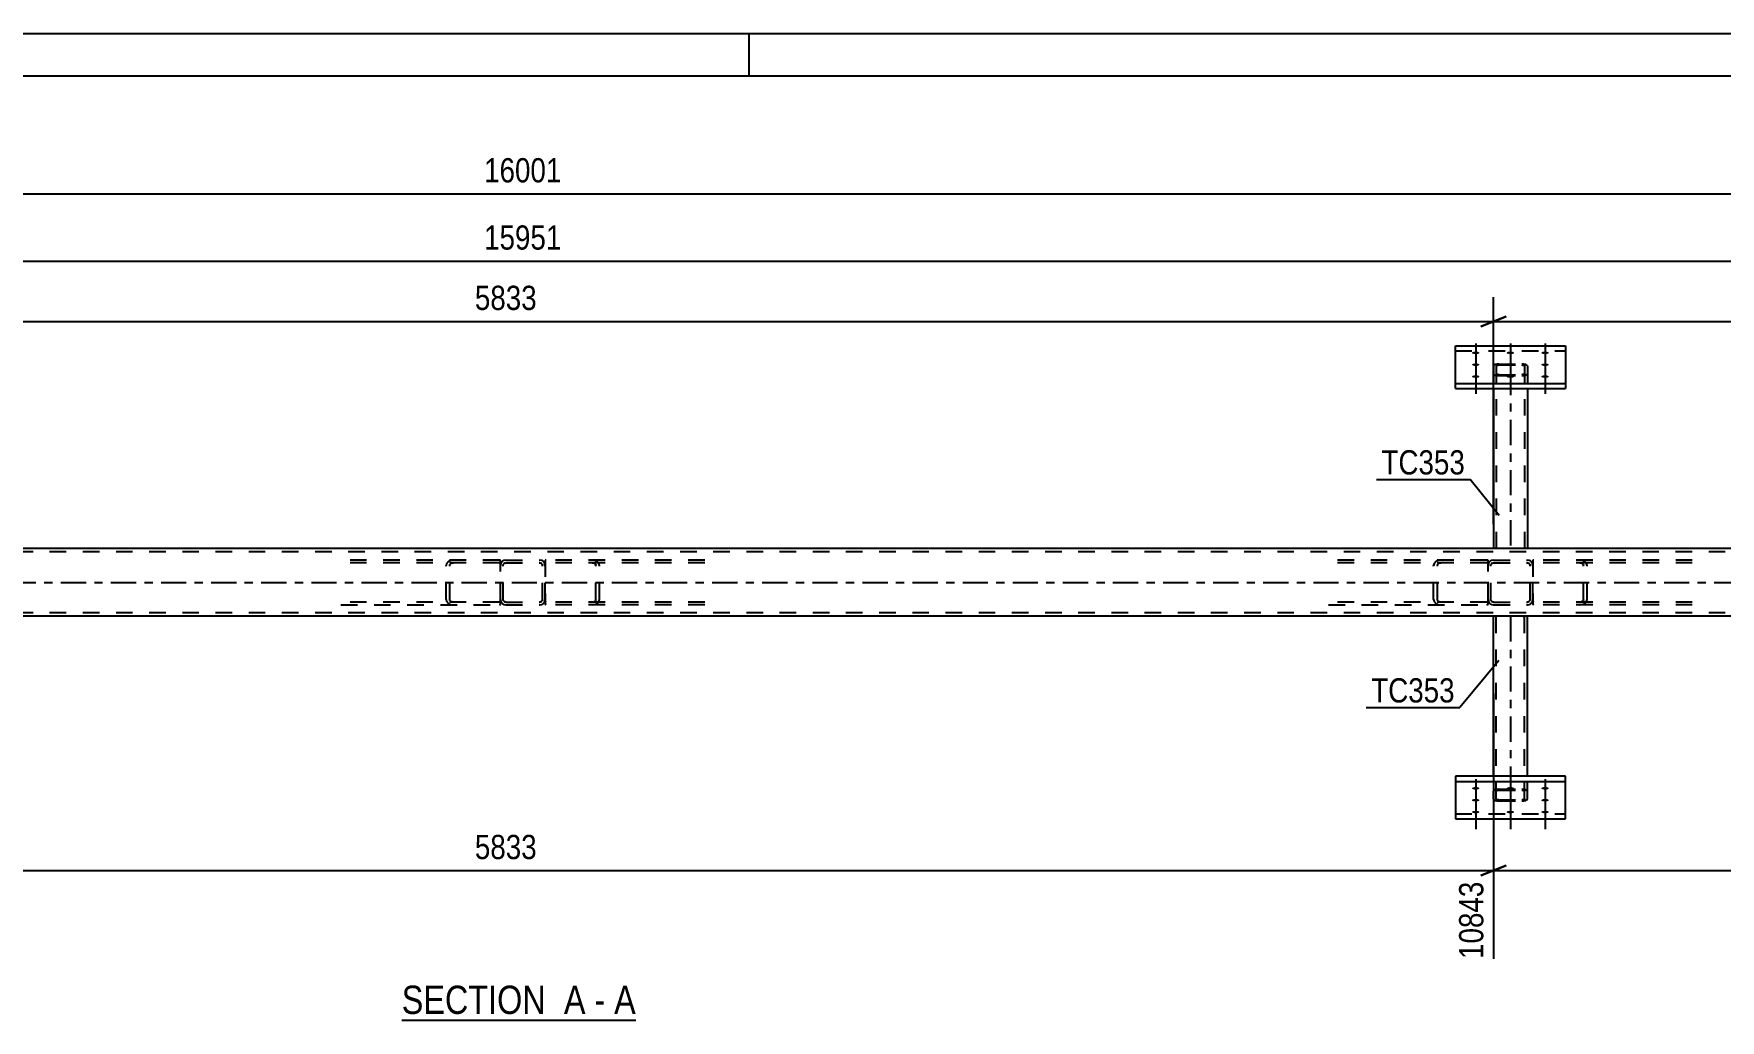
# Model space of a CAD drawing. Header units: millimetres. Extents: x 0 to 841, y 0 to 594.
# Drawn here: x 336.5 to 535.7, y 477.5 to 594 of the extents above; entities that cross this region are included whole.
import ezdxf

# ---------------------------------------------------------------- set-up
doc = ezdxf.new("R2010")
doc.units = ezdxf.units.MM
doc.linetypes.add('DXK_LINE_DOT2', pattern=[3.9198, 1.9599, -1.9599])
doc.linetypes.add('DXK_LINE_DOT3', pattern=[5.9187, 2.979, -0.9799, 0.9799, -0.9799])
doc.styles.add('Arial Narrow', font='ARIALN.TTF', dxfattribs={"height": 0.2})

# ---------------------------------------------------------------- blocks, each defined once
blk = doc.blocks.new('Unknown-122569972-1162')
at = {"color": 5, "linetype": 'Continuous'}
for p, q in [((841, 594), (0, 594)), ((421, 589), (421, 594)), ((836, 589), (5, 589))]:
    blk.add_line(p, q, dxfattribs=at)
blk = doc.blocks.new('Unknown-122569972-12 - 2973')
at = {"color": 6, "linetype": 'Continuous'}
blk.add_line((379.94, 477.47), (407.59, 477.47), dxfattribs=at)
at = {"color": 0, "linetype": 'Continuous'}
for points in [[(398.05, 478.22), (398.05, 481.72), (379.94, 481.72), (379.94, 478.22)], [(401.65, 478.22), (401.65, 481.72), (399.1, 481.72), (399.1, 478.22)], [(403.98, 478.22), (403.98, 481.72), (402.7, 481.72), (402.7, 478.22)], [(407.59, 478.22), (407.59, 481.72), (405.03, 481.72), (405.03, 478.22)]]:
    blk.add_wipeout(points, dxfattribs=at)
at = {"color": 7, "linetype": 'Continuous', "style": 'Arial Narrow'}
for s, p in [('SECTION ', (379.94, 478.22)), ('A', (399.1, 478.22)), ('A', (405.03, 478.22)), ('-', (402.7, 478.22))]:
    blk.add_text(s, height=3.34, dxfattribs=at).set_placement(p)
blk = doc.blocks.new('Bolt-122569972-2977 - 2973')
at = {"linetype": 'Continuous'}
for points in [[(506.81, 505.02), (506.9, 505.02), (506.98, 505.01), (507.06, 504.99), (507.13, 504.97), (507.19, 504.95), (507.22, 504.92), (507.24, 504.89), (507.24, 504.86), (507.22, 504.83), (507.19, 504.8), (507.13, 504.77), (507.06, 504.75), (506.98, 504.73), (506.9, 504.72), (506.81, 504.72), (506.71, 504.72), (506.63, 504.73), (506.55, 504.75), (506.48, 504.77), (506.42, 504.8), (506.39, 504.83), (506.37, 504.86), (506.37, 504.89), (506.39, 504.92), (506.42, 504.95), (506.48, 504.97), (506.55, 504.99), (506.63, 505.01), (506.71, 505.02)], [(510.91, 505.02), (511, 505.02), (511.08, 505.01), (511.16, 504.99), (511.23, 504.97), (511.29, 504.95), (511.32, 504.92), (511.34, 504.89), (511.34, 504.86), (511.32, 504.83), (511.29, 504.8), (511.23, 504.77), (511.16, 504.75), (511.08, 504.73), (511, 504.72), (510.91, 504.72), (510.81, 504.72), (510.73, 504.73), (510.65, 504.75), (510.58, 504.77), (510.52, 504.8), (510.49, 504.83), (510.47, 504.86), (510.47, 504.89), (510.49, 504.92), (510.52, 504.95), (510.58, 504.97), (510.65, 504.99), (510.73, 505.01), (510.81, 505.02)], [(515.01, 505.02), (515.1, 505.02), (515.18, 505.01), (515.26, 504.99), (515.33, 504.97), (515.39, 504.95), (515.42, 504.92), (515.44, 504.89), (515.44, 504.86), (515.42, 504.83), (515.39, 504.8), (515.33, 504.77), (515.26, 504.75), (515.18, 504.73), (515.1, 504.72), (515.01, 504.72), (514.91, 504.72), (514.83, 504.73), (514.75, 504.75), (514.68, 504.77), (514.62, 504.8), (514.59, 504.83), (514.57, 504.86), (514.57, 504.89), (514.59, 504.92), (514.62, 504.95), (514.68, 504.97), (514.75, 504.99), (514.83, 505.01), (514.91, 505.02)], [(506.81, 503.62), (506.9, 503.62), (506.98, 503.61), (507.06, 503.59), (507.13, 503.57), (507.19, 503.54), (507.22, 503.52), (507.24, 503.49), (507.24, 503.45), (507.22, 503.42), (507.19, 503.39), (507.13, 503.37), (507.06, 503.35), (506.98, 503.33), (506.9, 503.32), (506.81, 503.32), (506.71, 503.32), (506.63, 503.33), (506.55, 503.35), (506.48, 503.37), (506.42, 503.39), (506.39, 503.42), (506.37, 503.45), (506.37, 503.49), (506.39, 503.52), (506.42, 503.54), (506.48, 503.57), (506.55, 503.59), (506.63, 503.61), (506.71, 503.62)], [(506.81, 502.22), (506.9, 502.21), (506.98, 502.2), (507.06, 502.19), (507.13, 502.17), (507.19, 502.14), (507.22, 502.11), (507.24, 502.08), (507.24, 502.05), (507.22, 502.02), (507.19, 501.99), (507.13, 501.97), (507.06, 501.95), (506.98, 501.93), (506.9, 501.92), (506.81, 501.92), (506.71, 501.92), (506.63, 501.93), (506.55, 501.95), (506.48, 501.97), (506.42, 501.99), (506.39, 502.02), (506.37, 502.05), (506.37, 502.08), (506.39, 502.11), (506.42, 502.14), (506.48, 502.17), (506.55, 502.19), (506.63, 502.2), (506.71, 502.21)], [(510.91, 502.22), (511, 502.21), (511.08, 502.2), (511.16, 502.19), (511.23, 502.17), (511.29, 502.14), (511.32, 502.11), (511.34, 502.08), (511.34, 502.05), (511.32, 502.02), (511.29, 501.99), (511.23, 501.97), (511.16, 501.95), (511.08, 501.93), (511, 501.92), (510.91, 501.92), (510.81, 501.92), (510.73, 501.93), (510.65, 501.95), (510.58, 501.97), (510.52, 501.99), (510.49, 502.02), (510.47, 502.05), (510.47, 502.08), (510.49, 502.11), (510.52, 502.14), (510.58, 502.17), (510.65, 502.19), (510.73, 502.2), (510.81, 502.21)], [(515.01, 503.62), (515.1, 503.62), (515.18, 503.61), (515.26, 503.59), (515.33, 503.57), (515.39, 503.54), (515.42, 503.52), (515.44, 503.49), (515.44, 503.45), (515.42, 503.42), (515.39, 503.39), (515.33, 503.37), (515.26, 503.35), (515.18, 503.33), (515.1, 503.32), (515.01, 503.32), (514.91, 503.32), (514.83, 503.33), (514.75, 503.35), (514.68, 503.37), (514.62, 503.39), (514.59, 503.42), (514.57, 503.45), (514.57, 503.49), (514.59, 503.52), (514.62, 503.54), (514.68, 503.57), (514.75, 503.59), (514.83, 503.61), (514.91, 503.62)], [(515.01, 502.22), (515.1, 502.21), (515.18, 502.2), (515.26, 502.19), (515.33, 502.17), (515.39, 502.14), (515.42, 502.11), (515.44, 502.08), (515.44, 502.05), (515.42, 502.02), (515.39, 501.99), (515.33, 501.97), (515.26, 501.95), (515.18, 501.93), (515.1, 501.92), (515.01, 501.92), (514.91, 501.92), (514.83, 501.93), (514.75, 501.95), (514.68, 501.97), (514.62, 501.99), (514.59, 502.02), (514.57, 502.05), (514.57, 502.08), (514.59, 502.11), (514.62, 502.14), (514.68, 502.17), (514.75, 502.19), (514.83, 502.2), (514.91, 502.21)]]:
    blk.add_hatch(color=1, dxfattribs=at).paths.add_polyline_path(points)
at = {"color": 1, "linetype": 'Continuous'}
for p, q in [((506.81, 505.96), (506.81, 502.84)), ((506.81, 504.56), (506.81, 501.44)), ((510.91, 505.96), (510.91, 502.84)), ((515.01, 505.96), (515.01, 502.84)), ((515.01, 504.56), (515.01, 501.44)), ((506.81, 503.16), (506.81, 500.04)), ((510.91, 503.16), (510.91, 500.04)), ((515.01, 503.16), (515.01, 500.04))]:
    blk.add_line(p, q, dxfattribs=at)
blk = doc.blocks.new('Part-122569972-3012 - 2973')
at = {"color": 2, "linetype": 'Continuous'}
for p, q in [((517.41, 506.29), (504.41, 506.29)), ((504.41, 506.29), (504.41, 501.25)), ((517.41, 501.25), (517.41, 506.29)), ((504.41, 505.69), (517.41, 505.69)), ((504.41, 501.25), (517.41, 501.25))]:
    blk.add_line(p, q, dxfattribs=at)
at = {"color": 7, "linetype": 'DXK_LINE_DOT2'}
blk.add_line((504.41, 501.85), (517.41, 501.85), dxfattribs=at)
blk = doc.blocks.new('Part-122569972-3025 - 2973')
at = {"color": 7, "linetype": 'DXK_LINE_DOT2'}
for p, q in [((397.01, 531.83), (396.88, 531.81)), ((396.88, 531.81), (396.88, 526.57)), ((397.01, 531.51), (396.88, 531.49)), ((415.73, 531.83), (397.01, 531.83)), ((415.73, 531.51), (397.01, 531.51)), ((402.77, 531.78), (402.43, 531.83)), ((402.43, 531.51), (402.6, 531.48)), ((402.83, 531.31), (402.87, 531.19)), ((402.87, 527.19), (402.87, 531.19)), ((403.3, 531.19), (403.23, 531.43)), ((403.3, 527.19), (403.3, 531.19)), ((396.88, 526.89), (397.01, 526.87)), ((397.01, 526.55), (396.88, 526.57)), ((415.73, 526.87), (397.01, 526.87)), ((415.73, 526.55), (397.01, 526.55)), ((402.6, 526.89), (402.43, 526.87)), ((402.43, 526.55), (402.77, 526.6)), ((402.87, 527.19), (402.83, 527.07)), ((403.23, 526.94), (403.3, 527.19))]:
    blk.add_line(p, q, dxfattribs=at)
for centre, radius, start, end in [((402.5, 531.1), 0.396, 31.9779, 75.1661), ((402.56, 531.01), 0.792, 31.9779, 75.1661), ((402.5, 527.28), 0.396, 284.8339, 328.0221), ((402.56, 527.36), 0.792, 284.8339, 328.0221)]:
    blk.add_arc(centre, radius, start, end, dxfattribs=at)
blk = doc.blocks.new('Part-122569972-3026 - 2973')
at = {"color": 7, "linetype": 'DXK_LINE_DOT2'}
for p, q in [((513.68, 531.83), (513.55, 531.81)), ((513.55, 531.81), (513.55, 526.57)), ((513.68, 531.51), (513.55, 531.49)), ((532.4, 531.83), (513.68, 531.83)), ((532.4, 531.51), (513.68, 531.51)), ((519.43, 531.78), (519.1, 531.83)), ((519.1, 531.51), (519.27, 531.48)), ((519.5, 531.31), (519.53, 531.19)), ((519.53, 527.19), (519.53, 531.19)), ((519.97, 531.19), (519.9, 531.43)), ((519.97, 527.19), (519.97, 531.19)), ((513.55, 526.89), (513.68, 526.87)), ((513.68, 526.55), (513.55, 526.57)), ((532.4, 526.87), (513.68, 526.87)), ((532.4, 526.55), (513.68, 526.55)), ((519.27, 526.89), (519.1, 526.87)), ((519.1, 526.55), (519.43, 526.6)), ((519.53, 527.19), (519.5, 527.07)), ((519.9, 526.94), (519.97, 527.19))]:
    blk.add_line(p, q, dxfattribs=at)
for centre, radius, start, end in [((519.16, 531.1), 0.396, 31.978, 75.1661), ((519.23, 531.01), 0.792, 31.978, 75.1661), ((519.16, 527.28), 0.396, 284.8339, 328.022), ((519.23, 527.36), 0.792, 284.8339, 328.022)]:
    blk.add_arc(centre, radius, start, end, dxfattribs=at)
blk = doc.blocks.new('Part-122569972-3027 - 2973')
at = {"color": 7, "linetype": 'DXK_LINE_DOT2'}
for p, q in [((391.47, 531.83), (372.75, 531.83)), ((391.47, 531.51), (372.75, 531.51)), ((385.24, 531.43), (385.18, 531.19)), ((385.18, 527.19), (385.18, 531.19)), ((385.61, 531.19), (385.64, 531.31)), ((385.61, 527.19), (385.61, 531.19)), ((386.05, 531.83), (385.71, 531.78)), ((385.88, 531.48), (386.05, 531.51)), ((391.6, 531.81), (391.47, 531.83)), ((391.47, 531.51), (391.6, 531.49)), ((391.6, 526.57), (391.6, 531.81)), ((391.47, 526.87), (372.75, 526.87)), ((372.75, 526.55), (391.47, 526.55)), ((385.18, 527.19), (385.24, 526.94)), ((385.64, 527.07), (385.61, 527.19)), ((385.71, 526.6), (386.05, 526.55)), ((386.05, 526.87), (385.88, 526.89)), ((391.47, 526.87), (391.6, 526.89)), ((391.47, 526.55), (391.6, 526.57))]:
    blk.add_line(p, q, dxfattribs=at)
for centre, radius, start, end in [((385.92, 531.01), 0.792, 104.8339, 148.0221), ((385.98, 531.1), 0.396, 104.8339, 148.0221), ((385.92, 527.36), 0.792, 211.9779, 255.1661), ((385.98, 527.28), 0.396, 211.9779, 255.1661)]:
    blk.add_arc(centre, radius, start, end, dxfattribs=at)
blk = doc.blocks.new('Part-122569972-3028 - 2973')
at = {"color": 7, "linetype": 'DXK_LINE_DOT2'}
for p, q in [((508.13, 531.83), (489.41, 531.83)), ((508.13, 531.51), (489.41, 531.51)), ((501.91, 531.43), (501.84, 531.19)), ((501.84, 527.19), (501.84, 531.19)), ((502.28, 531.19), (502.31, 531.31)), ((502.28, 527.19), (502.28, 531.19)), ((502.71, 531.83), (502.38, 531.78)), ((502.55, 531.48), (502.71, 531.51)), ((508.27, 531.81), (508.13, 531.83)), ((508.13, 531.51), (508.27, 531.49)), ((508.27, 526.57), (508.27, 531.81)), ((508.13, 526.87), (489.41, 526.87)), ((489.41, 526.55), (508.13, 526.55)), ((501.84, 527.19), (501.91, 526.94)), ((502.31, 527.07), (502.28, 527.19)), ((502.38, 526.6), (502.71, 526.55)), ((502.71, 526.87), (502.55, 526.89)), ((508.13, 526.87), (508.27, 526.89)), ((508.13, 526.55), (508.27, 526.57))]:
    blk.add_line(p, q, dxfattribs=at)
for centre, radius, start, end in [((502.58, 531.01), 0.792, 104.8339, 148.0221), ((502.65, 531.1), 0.396, 104.8339, 148.0221), ((502.58, 527.36), 0.792, 211.9779, 255.1661), ((502.65, 527.28), 0.396, 211.9779, 255.1661)]:
    blk.add_arc(centre, radius, start, end, dxfattribs=at)
blk = doc.blocks.new('Part-122569972-3036 - 2973')
at = {"color": 2, "linetype": 'Continuous'}
for p, q in [((512.27, 525.19), (508.91, 525.19)), ((508.91, 506.29), (508.91, 525.19)), ((512.91, 525.19), (512.27, 525.19)), ((512.91, 506.29), (512.91, 525.19))]:
    blk.add_line(p, q, dxfattribs=at)
at = {"color": 7, "linetype": 'DXK_LINE_DOT2'}
for p, q in [((509.23, 503.61), (509.23, 525.19)), ((512.39, 525.19), (512.49, 525.19)), ((512.49, 525.19), (512.51, 525.19)), ((512.51, 525.19), (512.56, 525.19)), ((512.56, 525.19), (512.59, 525.19)), ((512.59, 503.61), (512.59, 525.19)), ((508.91, 506.29), (508.91, 503.61)), ((512.91, 503.61), (512.91, 506.29)), ((508.95, 504.62), (508.91, 504.54)), ((508.91, 503.61), (508.91, 504.54)), ((509.09, 504.69), (508.95, 504.62)), ((509.3, 504.74), (509.09, 504.69)), ((509.23, 504.54), (509.25, 504.58)), ((509.25, 504.58), (509.32, 504.61)), ((509.55, 504.76), (509.3, 504.74)), ((509.32, 504.61), (509.42, 504.64)), ((509.42, 504.64), (509.55, 504.65)), ((509.55, 504.76), (512.27, 504.76)), ((509.55, 504.65), (512.27, 504.65)), ((512.51, 504.74), (512.27, 504.76)), ((512.27, 504.65), (512.39, 504.64)), ((512.39, 504.64), (512.49, 504.61)), ((512.49, 504.61), (512.56, 504.58)), ((512.72, 504.69), (512.51, 504.74)), ((512.56, 504.58), (512.59, 504.54)), ((512.86, 504.62), (512.72, 504.69)), ((512.91, 504.54), (512.86, 504.62)), ((508.91, 503.61), (508.95, 503.52)), ((508.95, 503.52), (509.09, 503.45)), ((509.09, 503.45), (509.3, 503.4)), ((509.25, 503.56), (509.23, 503.61)), ((509.32, 503.53), (509.25, 503.56)), ((509.3, 503.4), (509.55, 503.39)), ((509.42, 503.5), (509.32, 503.53)), ((509.55, 503.5), (509.42, 503.5)), ((509.55, 503.5), (512.27, 503.5)), ((509.55, 503.39), (512.27, 503.39)), ((512.39, 503.5), (512.27, 503.5)), ((512.27, 503.39), (512.51, 503.4)), ((512.49, 503.53), (512.39, 503.5)), ((512.56, 503.56), (512.49, 503.53)), ((512.51, 503.4), (512.72, 503.45)), ((512.59, 503.61), (512.56, 503.56)), ((512.72, 503.45), (512.86, 503.52)), ((512.86, 503.52), (512.91, 503.61))]:
    blk.add_line(p, q, dxfattribs=at)
at = {"color": 7, "linetype": 'DXK_LINE_DOT3'}
blk.add_line((510.91, 525.19), (510.91, 504.07), dxfattribs=at)
blk = doc.blocks.new('Part-122569972-3037 - 2973')
at = {"color": 7, "linetype": 'DXK_LINE_DOT2'}
for p, q in [((508.31, 531.43), (508.27, 531.19)), ((508.27, 527.19), (508.27, 531.19)), ((508.59, 531.19), (508.61, 531.31)), ((508.59, 527.19), (508.59, 531.19)), ((508.91, 531.83), (508.66, 531.78)), ((508.78, 531.48), (508.91, 531.51)), ((508.91, 531.83), (512.91, 531.83)), ((508.91, 531.51), (512.91, 531.51)), ((513.15, 531.78), (512.91, 531.83)), ((512.91, 531.51), (513.03, 531.48)), ((513.2, 531.31), (513.23, 531.19)), ((513.23, 527.19), (513.23, 531.19)), ((513.55, 531.19), (513.5, 531.43)), ((513.55, 527.19), (513.55, 531.19)), ((508.27, 527.19), (508.31, 526.94)), ((508.61, 527.07), (508.59, 527.19)), ((508.66, 526.6), (508.91, 526.55)), ((508.91, 526.87), (508.78, 526.89)), ((508.91, 526.87), (512.91, 526.87)), ((508.91, 526.55), (512.91, 526.55)), ((513.03, 526.89), (512.91, 526.87)), ((512.91, 526.55), (513.15, 526.6)), ((513.23, 527.19), (513.2, 527.07)), ((513.5, 526.94), (513.55, 527.19))]:
    blk.add_line(p, q, dxfattribs=at)
for centre, radius, start, end in [((508.91, 531.19), 0.64, 112.5, 157.5), ((508.91, 531.19), 0.32, 112.5, 157.5), ((512.91, 531.19), 0.32, 22.5, 67.5), ((512.91, 531.19), 0.64, 22.5, 67.5), ((508.91, 527.19), 0.64, 202.5, 247.5), ((508.91, 527.19), 0.32, 202.5, 247.5), ((512.91, 527.19), 0.32, 292.5, 337.5), ((512.91, 527.19), 0.64, 292.5, 337.5)]:
    blk.add_arc(centre, radius, start, end, dxfattribs=at)
blk = doc.blocks.new('Part-122569972-3046 - 2973')
at = {"color": 7, "linetype": 'DXK_LINE_DOT2'}
for p, q in [((391.65, 531.43), (391.6, 531.19)), ((391.6, 527.19), (391.6, 531.19)), ((391.92, 531.19), (391.94, 531.31)), ((391.92, 527.19), (391.92, 531.19)), ((392.24, 531.83), (391.99, 531.78)), ((392.12, 531.48), (392.24, 531.51)), ((392.24, 531.83), (396.24, 531.83)), ((392.24, 531.51), (396.24, 531.51)), ((396.48, 531.78), (396.24, 531.83)), ((396.24, 531.51), (396.36, 531.48)), ((396.53, 531.31), (396.56, 531.19)), ((396.56, 527.19), (396.56, 531.19)), ((396.88, 531.19), (396.83, 531.43)), ((396.88, 527.19), (396.88, 531.19)), ((391.6, 527.19), (391.65, 526.94)), ((391.94, 527.07), (391.92, 527.19)), ((391.99, 526.6), (392.24, 526.55)), ((392.24, 526.87), (392.12, 526.89)), ((392.24, 526.87), (396.24, 526.87)), ((392.24, 526.55), (396.24, 526.55)), ((396.36, 526.89), (396.24, 526.87)), ((396.24, 526.55), (396.48, 526.6)), ((396.56, 527.19), (396.53, 527.07)), ((396.83, 526.94), (396.88, 527.19))]:
    blk.add_line(p, q, dxfattribs=at)
for centre, radius, start, end in [((392.24, 531.19), 0.64, 112.5, 157.5), ((392.24, 531.19), 0.32, 112.5, 157.5), ((396.24, 531.19), 0.32, 22.5, 67.5), ((396.24, 531.19), 0.64, 22.5, 67.5), ((392.24, 527.19), 0.64, 202.5, 247.5), ((392.24, 527.19), 0.32, 202.5, 247.5), ((396.24, 527.19), 0.32, 292.5, 337.5), ((396.24, 527.19), 0.64, 292.5, 337.5)]:
    blk.add_arc(centre, radius, start, end, dxfattribs=at)
blk = doc.blocks.new('Part-122569972-3054 - 2973')
at = {"color": 7, "linetype": 'DXK_LINE_DOT2'}
for p, q in [((508.95, 554.85), (508.91, 554.77)), ((508.91, 554.77), (508.91, 552.08)), ((509.09, 554.92), (508.95, 554.85)), ((509.3, 554.97), (509.09, 554.92)), ((509.23, 554.77), (509.25, 554.81)), ((509.23, 554.77), (509.23, 533.19)), ((509.25, 554.81), (509.32, 554.85)), ((509.55, 554.99), (509.3, 554.97)), ((509.32, 554.85), (509.42, 554.87)), ((509.42, 554.87), (509.55, 554.88)), ((509.55, 554.99), (512.27, 554.99)), ((509.55, 554.88), (512.27, 554.88)), ((512.51, 554.97), (512.27, 554.99)), ((512.27, 554.88), (512.39, 554.87)), ((512.39, 554.87), (512.49, 554.85)), ((512.49, 554.85), (512.56, 554.81)), ((512.72, 554.92), (512.51, 554.97)), ((512.56, 554.81), (512.59, 554.77)), ((512.59, 554.77), (512.59, 533.19)), ((512.86, 554.85), (512.72, 554.92)), ((512.91, 554.77), (512.86, 554.85)), ((512.91, 554.77), (512.91, 552.08)), ((508.91, 553.84), (508.95, 553.76)), ((508.95, 553.76), (509.09, 553.68)), ((509.09, 553.68), (509.3, 553.64)), ((509.25, 553.8), (509.23, 553.84)), ((509.32, 553.76), (509.25, 553.8)), ((509.3, 553.64), (509.55, 553.62)), ((509.42, 553.74), (509.32, 553.76)), ((509.55, 553.73), (509.42, 553.74)), ((509.55, 553.73), (512.27, 553.73)), ((509.55, 553.62), (512.27, 553.62)), ((512.39, 553.74), (512.27, 553.73)), ((512.27, 553.62), (512.51, 553.64)), ((512.49, 553.76), (512.39, 553.74)), ((512.56, 553.8), (512.49, 553.76)), ((512.51, 553.64), (512.72, 553.68)), ((512.59, 553.84), (512.56, 553.8)), ((512.72, 553.68), (512.86, 553.76)), ((512.86, 553.76), (512.91, 553.84)), ((512.86, 533.19), (512.27, 533.19)), ((512.56, 533.19), (512.59, 533.19))]:
    blk.add_line(p, q, dxfattribs=at)
at = {"color": 7, "linetype": 'DXK_LINE_DOT3'}
blk.add_line((510.91, 554.3), (510.91, 533.19), dxfattribs=at)
at = {"color": 2, "linetype": 'Continuous'}
for p, q in [((508.91, 552.08), (508.91, 533.19)), ((512.91, 552.08), (512.91, 533.19)), ((512.27, 533.19), (508.91, 533.19)), ((512.91, 533.19), (512.27, 533.19))]:
    blk.add_line(p, q, dxfattribs=at)
blk = doc.blocks.new('Bolt-122569972-3063 - 2973')
at = {"linetype": 'Continuous'}
for points in [[(506.81, 556.16), (506.71, 556.16), (506.63, 556.17), (506.55, 556.19), (506.48, 556.21), (506.42, 556.23), (506.39, 556.26), (506.37, 556.29), (506.37, 556.32), (506.39, 556.35), (506.42, 556.38), (506.48, 556.41), (506.55, 556.43), (506.63, 556.45), (506.71, 556.46), (506.81, 556.46), (506.9, 556.46), (506.98, 556.45), (507.06, 556.43), (507.13, 556.41), (507.19, 556.38), (507.22, 556.35), (507.24, 556.32), (507.24, 556.29), (507.22, 556.26), (507.19, 556.23), (507.13, 556.21), (507.06, 556.19), (506.98, 556.17), (506.9, 556.16)], [(510.91, 556.16), (510.81, 556.16), (510.73, 556.17), (510.65, 556.19), (510.58, 556.21), (510.52, 556.23), (510.49, 556.26), (510.47, 556.29), (510.47, 556.32), (510.49, 556.35), (510.52, 556.38), (510.58, 556.41), (510.65, 556.43), (510.73, 556.45), (510.81, 556.46), (510.91, 556.46), (511, 556.46), (511.08, 556.45), (511.16, 556.43), (511.23, 556.41), (511.29, 556.38), (511.32, 556.35), (511.34, 556.32), (511.34, 556.29), (511.32, 556.26), (511.29, 556.23), (511.23, 556.21), (511.16, 556.19), (511.08, 556.17), (511, 556.16)], [(515.01, 556.16), (514.91, 556.16), (514.83, 556.17), (514.75, 556.19), (514.68, 556.21), (514.62, 556.23), (514.59, 556.26), (514.57, 556.29), (514.57, 556.32), (514.59, 556.35), (514.62, 556.38), (514.68, 556.41), (514.75, 556.43), (514.83, 556.45), (514.91, 556.46), (515.01, 556.46), (515.1, 556.46), (515.18, 556.45), (515.26, 556.43), (515.33, 556.41), (515.39, 556.38), (515.42, 556.35), (515.44, 556.32), (515.44, 556.29), (515.42, 556.26), (515.39, 556.23), (515.33, 556.21), (515.26, 556.19), (515.18, 556.17), (515.1, 556.16)], [(506.81, 554.76), (506.71, 554.76), (506.63, 554.77), (506.55, 554.78), (506.48, 554.81), (506.42, 554.83), (506.39, 554.86), (506.37, 554.89), (506.37, 554.92), (506.39, 554.95), (506.42, 554.98), (506.48, 555.01), (506.55, 555.03), (506.63, 555.04), (506.71, 555.05), (506.81, 555.06), (506.9, 555.05), (506.98, 555.04), (507.06, 555.03), (507.13, 555.01), (507.19, 554.98), (507.22, 554.95), (507.24, 554.92), (507.24, 554.89), (507.22, 554.86), (507.19, 554.83), (507.13, 554.81), (507.06, 554.78), (506.98, 554.77), (506.9, 554.76)], [(515.01, 554.76), (514.91, 554.76), (514.83, 554.77), (514.75, 554.78), (514.68, 554.81), (514.62, 554.83), (514.59, 554.86), (514.57, 554.89), (514.57, 554.92), (514.59, 554.95), (514.62, 554.98), (514.68, 555.01), (514.75, 555.03), (514.83, 555.04), (514.91, 555.05), (515.01, 555.06), (515.1, 555.05), (515.18, 555.04), (515.26, 555.03), (515.33, 555.01), (515.39, 554.98), (515.42, 554.95), (515.44, 554.92), (515.44, 554.89), (515.42, 554.86), (515.39, 554.83), (515.33, 554.81), (515.26, 554.78), (515.18, 554.77), (515.1, 554.76)], [(506.81, 553.35), (506.71, 553.36), (506.63, 553.37), (506.55, 553.38), (506.48, 553.4), (506.42, 553.43), (506.39, 553.46), (506.37, 553.49), (506.37, 553.52), (506.39, 553.55), (506.42, 553.58), (506.48, 553.6), (506.55, 553.63), (506.63, 553.64), (506.71, 553.65), (506.81, 553.65), (506.9, 553.65), (506.98, 553.64), (507.06, 553.63), (507.13, 553.6), (507.19, 553.58), (507.22, 553.55), (507.24, 553.52), (507.24, 553.49), (507.22, 553.46), (507.19, 553.43), (507.13, 553.4), (507.06, 553.38), (506.98, 553.37), (506.9, 553.36)], [(510.91, 553.35), (510.81, 553.36), (510.73, 553.37), (510.65, 553.38), (510.58, 553.4), (510.52, 553.43), (510.49, 553.46), (510.47, 553.49), (510.47, 553.52), (510.49, 553.55), (510.52, 553.58), (510.58, 553.6), (510.65, 553.63), (510.73, 553.64), (510.81, 553.65), (510.91, 553.65), (511, 553.65), (511.08, 553.64), (511.16, 553.63), (511.23, 553.6), (511.29, 553.58), (511.32, 553.55), (511.34, 553.52), (511.34, 553.49), (511.32, 553.46), (511.29, 553.43), (511.23, 553.4), (511.16, 553.38), (511.08, 553.37), (511, 553.36)], [(515.01, 553.35), (514.91, 553.36), (514.83, 553.37), (514.75, 553.38), (514.68, 553.4), (514.62, 553.43), (514.59, 553.46), (514.57, 553.49), (514.57, 553.52), (514.59, 553.55), (514.62, 553.58), (514.68, 553.6), (514.75, 553.63), (514.83, 553.64), (514.91, 553.65), (515.01, 553.65), (515.1, 553.65), (515.18, 553.64), (515.26, 553.63), (515.33, 553.6), (515.39, 553.58), (515.42, 553.55), (515.44, 553.52), (515.44, 553.49), (515.42, 553.46), (515.39, 553.43), (515.33, 553.4), (515.26, 553.38), (515.18, 553.37), (515.1, 553.36)]]:
    blk.add_hatch(color=1, dxfattribs=at).paths.add_polyline_path(points)
at = {"color": 1, "linetype": 'Continuous'}
for p, q in [((506.81, 557.4), (506.81, 554.28)), ((506.81, 556), (506.81, 552.88)), ((510.91, 557.4), (510.91, 554.28)), ((515.01, 557.4), (515.01, 554.28)), ((515.01, 556), (515.01, 552.88)), ((506.81, 554.59), (506.81, 551.47)), ((510.91, 554.59), (510.91, 551.47)), ((515.01, 554.59), (515.01, 551.47))]:
    blk.add_line(p, q, dxfattribs=at)
blk = doc.blocks.new('Part-122569972-3084 - 2973')
at = {"color": 7, "linetype": 'DXK_LINE_DOT2'}
for p, q in [((638.21, 532.79), (150.27, 532.79)), ((512.91, 533.19), (508.91, 533.19)), ((638.21, 525.59), (150.27, 525.59)), ((512.91, 525.19), (508.91, 525.19))]:
    blk.add_line(p, q, dxfattribs=at)
at = {"color": 2, "linetype": 'Continuous'}
for p, q in [((508.91, 533.19), (279.57, 533.19)), ((638.21, 533.19), (512.91, 533.19)), ((508.91, 525.19), (279.57, 525.19)), ((638.21, 525.19), (512.91, 525.19))]:
    blk.add_line(p, q, dxfattribs=at)
at = {"color": 7, "linetype": 'DXK_LINE_DOT3'}
blk.add_line((150.27, 529.19), (638.21, 529.19), dxfattribs=at)
blk = doc.blocks.new('Part-122569972-3101 - 2973')
at = {"color": 2, "linetype": 'Continuous'}
for p, q in [((504.41, 552.08), (504.41, 557.13)), ((504.41, 557.13), (517.41, 557.13)), ((517.41, 557.13), (517.41, 552.08)), ((504.41, 552.68), (517.41, 552.68)), ((504.41, 552.08), (517.41, 552.08))]:
    blk.add_line(p, q, dxfattribs=at)
at = {"color": 7, "linetype": 'DXK_LINE_DOT2'}
blk.add_line((504.41, 556.53), (517.41, 556.53), dxfattribs=at)
blk = doc.blocks.new('StraightDimension-122569972-3218 - 2973')
at = {"color": 7, "linetype": 'Continuous'}
for p, q in [((508.91, 536.09), (508.91, 562.87)), ((651.11, 534.22), (651.11, 562.87)), ((510.41, 560.62), (507.41, 559.42)), ((508.91, 560.02), (651.11, 560.02)), ((649.61, 559.42), (652.61, 560.62))]:
    blk.add_line(p, q, dxfattribs=at)
at = {"color": 0}
blk.add_wipeout([(584.27, 560.77), (584.27, 564.97), (575.75, 564.97), (575.75, 560.77)], dxfattribs=at)
at = {"color": 3, "style": 'Arial Narrow'}
blk.add_text('5108', height=2.863, dxfattribs=at).set_placement((576.35, 561.37))
blk = doc.blocks.new('StraightDimension-122569972-3201 - 2973')
at = {"color": 7, "linetype": 'Continuous'}
for p, q in [((508.91, 536.09), (508.91, 562.87)), ((275.57, 560.02), (508.91, 560.02)), ((507.41, 559.42), (510.41, 560.62))]:
    blk.add_line(p, q, dxfattribs=at)
at = {"color": 0}
blk.add_wipeout([(396.49, 560.77), (396.49, 564.97), (387.98, 564.97), (387.98, 560.77)], dxfattribs=at)
at = {"color": 3, "style": 'Arial Narrow'}
blk.add_text('5833', height=2.863, dxfattribs=at).set_placement((388.58, 561.37))
blk = doc.blocks.new('StraightDimension-122569972-3256 - 2973')
at = {"color": 7, "linetype": 'Continuous'}
for p, q in [((508.91, 516.09), (508.91, 484.72)), ((275.57, 495.16), (508.91, 495.16)), ((507.41, 494.56), (510.41, 495.76))]:
    blk.add_line(p, q, dxfattribs=at)
at = {"color": 0}
blk.add_wipeout([(396.49, 495.91), (396.49, 500.11), (387.98, 500.11), (387.98, 495.91)], dxfattribs=at)
at = {"color": 0, "linetype": 'Continuous'}
blk.add_wipeout([(508.31, 494.46), (504.11, 494.46), (504.11, 484.12), (508.31, 484.12)], dxfattribs=at)
at = {"color": 3, "style": 'Arial Narrow'}
blk.add_text('5833', height=2.863, dxfattribs=at).set_placement((388.58, 496.51))
at = {"color": 3, "linetype": 'Continuous', "style": 'Arial Narrow'}
blk.add_text('10843', height=2.863, rotation=90.0002, dxfattribs=at).set_placement((507.71, 484.72))
blk = doc.blocks.new('StraightDimension-122569972-3270 - 2973')
at = {"color": 7, "linetype": 'Continuous'}
for p, q in [((651.11, 524.19), (651.11, 484.72)), ((508.91, 516.09), (508.91, 484.72)), ((510.41, 495.76), (507.41, 494.56)), ((508.91, 495.16), (651.11, 495.16)), ((649.61, 494.56), (652.61, 495.76))]:
    blk.add_line(p, q, dxfattribs=at)
at = {"color": 0}
blk.add_wipeout([(584.27, 495.91), (584.27, 500.11), (575.75, 500.11), (575.75, 495.91)], dxfattribs=at)
at = {"color": 0, "linetype": 'Continuous'}
blk.add_wipeout([(650.51, 494.46), (646.31, 494.46), (646.31, 484.12), (650.51, 484.12)], dxfattribs=at)
at = {"color": 3, "style": 'Arial Narrow'}
blk.add_text('5108', height=2.863, dxfattribs=at).set_placement((576.35, 496.51))
at = {"color": 3, "linetype": 'Continuous', "style": 'Arial Narrow'}
blk.add_text('15951', height=2.863, rotation=90.0002, dxfattribs=at).set_placement((649.91, 484.72))
blk = doc.blocks.new('StraightDimension-122569972-8660 - 2973')
at = {"color": 7, "linetype": 'Continuous'}
blk.add_line((137.37, 567.15), (651.11, 567.15), dxfattribs=at)
at = {"color": 0}
blk.add_wipeout([(399.41, 567.9), (399.41, 572.1), (389.07, 572.1), (389.07, 567.9)], dxfattribs=at)
at = {"color": 3, "style": 'Arial Narrow'}
blk.add_text('15951', height=2.863, dxfattribs=at).set_placement((389.67, 568.5))
blk = doc.blocks.new('StraightDimension-122569972-8878 - 2973')
at = {"color": 7, "linetype": 'Continuous'}
blk.add_line((136.36, 575.09), (652.11, 575.09), dxfattribs=at)
at = {"color": 0}
blk.add_wipeout([(399.41, 575.84), (399.41, 580.04), (389.07, 580.04), (389.07, 575.84)], dxfattribs=at)
at = {"color": 3, "style": 'Arial Narrow'}
blk.add_text('16001', height=2.863, dxfattribs=at).set_placement((389.67, 576.44))
blk = doc.blocks.new('Mark-122569972-3032 - 2973')
at = {"color": 0}
blk.add_wipeout([(504.33, 515.01), (504.33, 518.01), (494.47, 518.01), (494.47, 515.01)], dxfattribs=at)
blk.add_wipeout([(504.33, 515.01), (504.33, 518.01), (494.47, 518.01), (494.47, 515.01)], dxfattribs=at)
at = {"color": 30, "linetype": 'Continuous'}
for p in [(509.56, 519.98), (493.87, 514.41)]:
    blk.add_line(p, (504.93, 514.41), dxfattribs=at)
at = {"color": 3, "style": 'Arial Narrow'}
blk.add_text('TC353', height=2.863, dxfattribs=at).set_placement((494.47, 515.01))
blk = doc.blocks.new('Mark-122569972-3050 - 2973')
at = {"color": 0}
blk.add_wipeout([(505.54, 541.94), (505.54, 544.94), (495.68, 544.94), (495.68, 541.94)], dxfattribs=at)
blk.add_wipeout([(505.54, 541.94), (505.54, 544.94), (495.68, 544.94), (495.68, 541.94)], dxfattribs=at)
at = {"color": 30, "linetype": 'Continuous'}
for p in [(495.08, 541.34), (509.59, 537.08)]:
    blk.add_line(p, (506.14, 541.34), dxfattribs=at)
at = {"color": 3, "style": 'Arial Narrow'}
blk.add_text('TC353', height=2.863, dxfattribs=at).set_placement((495.68, 541.94))

msp = doc.modelspace()

# ---------------------------------------------------------------- block references
for name in ['Unknown-122569972-1162', 'Part-122569972-3101 - 2973', 'Bolt-122569972-3063 - 2973', 'Part-122569972-3054 - 2973', 'Part-122569972-3084 - 2973', 'Part-122569972-3027 - 2973', 'Part-122569972-3046 - 2973', 'Part-122569972-3025 - 2973', 'Part-122569972-3028 - 2973', 'Part-122569972-3037 - 2973', 'Part-122569972-3026 - 2973', 'Part-122569972-3036 - 2973', 'Part-122569972-3012 - 2973', 'Bolt-122569972-2977 - 2973']:
    msp.add_blockref(name, (0, 0))

# ---------------------------------------------------------------- next in the draw order: block references
for name in ['StraightDimension-122569972-3218 - 2973', 'StraightDimension-122569972-3256 - 2973', 'Unknown-122569972-12 - 2973']:
    msp.add_blockref(name, (0, 0))

# ---------------------------------------------------------------- next in the draw order: block references
for name in ['StraightDimension-122569972-3201 - 2973', 'StraightDimension-122569972-3270 - 2973']:
    msp.add_blockref(name, (0, 0))

# ---------------------------------------------------------------- next in the draw order: block references
for name in ['StraightDimension-122569972-8660 - 2973', 'Mark-122569972-3032 - 2973']:
    msp.add_blockref(name, (0, 0))

# ---------------------------------------------------------------- next in the draw order: block references
msp.add_blockref('StraightDimension-122569972-8878 - 2973', (0, 0))

# ---------------------------------------------------------------- next in the draw order: block references
msp.add_blockref('Mark-122569972-3050 - 2973', (0, 0))

doc.saveas('drawing.dxf')
